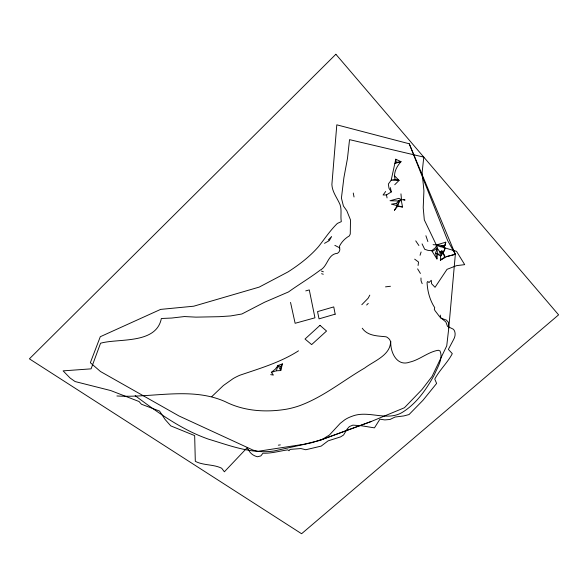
<?xml version="1.0" encoding="UTF-8"?>
<svg xmlns="http://www.w3.org/2000/svg" width="588" height="588" viewBox="0 0 588 588"><rect width="100%" height="100%" fill="white"/><g stroke="black" fill="none" stroke-linecap="round" stroke-linejoin="round"><path stroke-width="0.88" d="M400.619 199.986L394.379 210.342L397.584 206.329L398.693 200.978L399.869 200.082M422.066 243.888L424.698 249.29L427.917 250.356L431.732 250.723L436.95 258.97L437.399 253.935L436.869 244.814L445.77 242.183L445.204 245.218L440.302 246.703L445.204 245.218M448.791 327.979L455.347 254.288L409.255 143.781L336.806 124.825L331.882 184.544C332.227 191.276 336.086 196.473 338.989 202.331C342.525 208.461 340.129 215.171 341.327 221.639L337.365 223.425C330.228 230.386 324.745 238.699 318.586 246.563C309.788 256.633 299.182 264.791 287.958 271.943L259.198 287.106L193.717 306.208L160.627 309.391L100.291 336.718L90.346 362.715L100.467 371.506L179.009 415.973L253.09 450.136L258.059 451.29L304.275 444.219L319.078 440.61L371.315 421.456L404.397 407.763L421.927 389.594L432.077 376.394L446.74 345.862L448.791 327.979L448.313 322.165L446.38 320.07L440.75 318.086L440.25 315.094M418.083 265.489L418.538 262.027L414.665 259.161M394.732 184.742L399.083 180.398L395.107 179.318C393.144 172.901 396.79 166.316 401.023 161.685L395.768 159.223L391.174 180.222L388.359 184.029L388.991 188.263L391.299 191.923L386.478 194.922L383.075 195.003L385.655 191.497M271.325 372.373L275.346 369.124L278.021 365.486L282.424 363.906L280.763 370.565L276.36 370.778L271.325 372.373L273.391 375.063L270.678 374.644M436.95 258.97L435.59 253.171L437.134 248.048L441.485 254.244L440.706 256.067L440.346 260.153L446.895 256.53L455.347 254.288L447.784 240.837L409.255 143.781M276.36 370.778L278.021 365.486L280.652 366.655L280.763 370.565L278.021 365.486M420.038 255.273L421.111 251.973M445.77 242.183L444.572 245.666L433.084 244.667M369.801 295.139L368.139 298.226L361.804 304.731M435.59 253.171L440.706 256.067L443.264 252.708L445.138 248.305L443.969 245.968L444.484 249.503M442.72 258.323L440.346 260.153L444.565 257.279L443.264 252.708L445.138 248.305M436.869 244.814L435.524 247.666L431.732 250.723L433.253 250.87L437.134 248.048M280.652 366.655L282.424 363.906M444.565 257.279L445.079 256.493L441.889 250.848L439.677 252.193L443.264 252.708M401.2 199.971L402.552 207.013L391.432 204.154L396.43 203.382L398.693 200.978L401.494 199.589L405.066 200.03L403.721 199.751M211.834 396.584L223.389 385.522L233.179 378.584A47.503 37.279 -19.2 0 1 239.794 375.262C259.852 368.404 280.498 362.421 298.506 350.823M328.244 240.051L331.617 236.538L329.273 240.61L324.51 243.336M366.655 305.003L368.257 303.379M396.261 162.391L394.974 163.427L401.023 161.685L396.261 162.391L395.768 159.223M319.078 440.61L371.315 421.456M305.76 290.891L309.288 289.928L314.955 317.814L295.132 323.29L290.531 302.401M446.895 256.53L455.347 254.288M395.107 179.318L391.174 180.222L399.083 180.398L394.386 175.738M278.322 445.175L280.322 444.895M385.522 286.856L390.439 286.275M116.902 395.967C152.682 398.172 191.35 386.448 225.307 401.692C244.13 411.277 266.313 412.629 286.87 409.123A72.324 59.278 -22.6 0 0 298.998 405.911C322.974 397.282 342.848 380.759 364.656 368.051C373.961 360.959 390.27 355.431 390.579 341.856A11.576 9.158 -30.8 0 0 389.234 339.078L387.529 337.534A9.415 7.453 -30.9 0 0 386 336.799C377.525 335.844 367.772 336.123 362.237 328.222M398.693 200.978L390.028 200.736L398.782 198.362L401.494 199.589L400.95 193.864M437.399 253.935L441.485 254.244L441.889 250.848M397.584 206.329L402.552 207.013M321.592 273.699L323.275 274.243M321.401 271.046L323.371 271.796M334.837 245.35L339.761 247.886M135.174 395.658C153.409 409.277 172.012 422.735 192.607 432.621A191.6 163.64 -26.9 0 0 208.306 439.104C226.858 444.638 245.6 451.893 265.254 451.709A64.533 50.877 -20.7 0 0 273.846 451.018L311.691 442.72L322.283 439.39L329.405 435.024L340.187 423.397L344.73 419.832A23.954 17.868 -25.8 0 1 351.881 416.341C368.338 409.652 386.83 421.883 402.523 412.247C416.605 403.478 426.359 389.352 434.231 375.056C437.207 367.743 443.44 358.937 440.022 350.933L438.332 350.242C427.976 351.933 419.788 359.841 409.542 362.171C396.76 366.794 390.05 351.859 390.8 341.319M248.82 450.327L246.967 447.953L224.373 471.796L221.676 468.246C213.444 464.123 203.338 465.6 195.312 461.323L194.665 435.605L170.77 425.881L165.14 419.538L159.546 411.078L141.414 404.228L139.069 401.53L110.698 390.55L75.095 381.553L70.075 378.01L63.107 370.866L91.096 368.852L100.548 343.238C118.284 338.107 156.276 344.605 161.347 318.498L171.74 318.042L184.389 316.55L195.973 317.138L219.17 316.689L230.628 315.94L241.881 313.992L264.563 302.239L288.502 291.935C298.91 284.467 310.023 277.83 320.129 270.186C327.95 266.357 327.589 253.987 337.549 253.296L339.114 251.826L339.835 249.922L339.489 246.159C341.606 241.918 345.185 238.214 349.323 235.92L350.264 234.039L350.499 219.919L346.824 210.805L343.407 205.976L341.415 198.09L343.899 177.701L347.464 158.466L349.537 139.643L423.794 157.128L422.11 172.571L423.919 190.747L423.213 207.711L424.308 219.875L436.568 245.453L456.531 251.341L464.696 264.644L456.523 265.651L447.02 269.341L435.032 287.297L431.599 283.739L431.269 280.292L428.997 282.571L427.792 281.446L427.072 282.446C427.432 291.185 429.887 300.328 434.73 307.656L434.304 309.31L435.069 310.714L439.817 316.961L445.866 321.974L447.505 326.362L453.186 329.148L454.201 330.272A12.363 9.496 -34.9 0 1 453.488 339.732L448.372 349.39L452.304 353.645C447.505 362.789 439.626 369.889 434.767 379.091L436.619 383.435L422.985 400.281L409.035 414.555L403.794 415.936L395.055 417.039L390.02 419.472L384.846 419.913L379.914 419.2L374.453 427.866L361.37 425.749L352.851 425.131L349.382 426.579L347.067 429.189L343.576 434.988L340.584 436.891L328.097 440.86L321.188 446.101L305.789 449.746L300.894 448.548L290.024 449.401L289.031 450.768L287.863 449.871C279.557 450.981 271.546 453.546 262.968 453.194L260.837 455.92L257.419 456.758A17.53 13.333 -19.5 0 1 248.82 450.327M415.738 240.859L418.899 245.527M417.605 268.87L420.413 273.457M396.43 203.382L397.642 205.557M422.184 283.688L421.045 280.785L420.971 277.984M425.91 235.729L427.866 241.558M390.373 187.616L391.299 191.923M386.478 194.922L387.058 197.906M353.263 193.04L354.027 196.987M335.873 54.265L29.4 358.842L301.585 533.735L558.6 314.852L335.873 54.265M320.004 325.348L305.018 339.026L311.64 344.605L326.546 331.044L320.004 325.348M335.175 314.168L319.041 318.858L317.535 311.611L333.756 306.907L335.175 314.168"/></g></svg>
